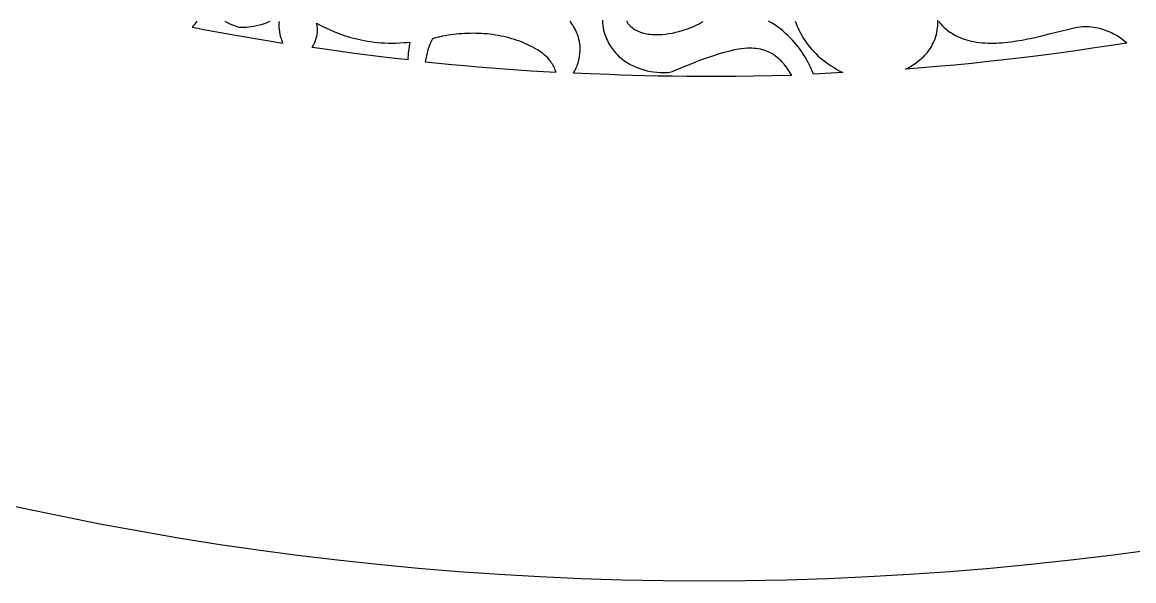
# Model space of a CAD drawing. Extents: x -570 to 570, y -570 to 570.
# Drawn here: x -121.8 to 76.7, y -570 to -470.2 of the extents above; entities that cross this region are included whole.
import ezdxf

# ---------------------------------------------------------------- set-up
doc = ezdxf.new("R2010")
doc.units = 0
doc.layers.add('LAYER_1', color=18, linetype='CONTINUOUS')
doc.layers.add('LAYER_2', color=174, linetype='CONTINUOUS')

msp = doc.modelspace()

# ---------------------------------------------------------------- linework, layer by layer
at = {"layer": 'LAYER_1'}
for points in [[(-90.57470758105667, -470.0083908252944), (-90.72258794864786, -470.2186635012966), (-90.8820148682727, -470.4317241717184), (-91.05342531621116, -470.6472719460237), (-91.2372562687431, -470.8650059336765), (-91.43394470214844, -471.0846252441406), (-90.42467801601211, -471.2880033487585), (-89.41348432789675, -471.4818455904373), (-87.3865458873843, -471.8483978584539), (-85.35558926392189, -472.199232795144), (-83.32307434082031, -472.5493011474609), (-75.20316314697266, -473.966552734375), (-75.31154391233935, -473.6903463104711), (-75.40862771400973, -473.4204499522828), (-75.4949215991949, -473.1569928388933), (-75.57093261510599, -472.900104149386), (-75.69413422795043, -472.4065487583513), (-75.78228893023203, -471.940817211845), (-75.83945309963978, -471.5039429425335), (-75.86968311386266, -471.0969593830835), (-75.87703535058967, -470.7208999661612), (-75.86556618750976, -470.3767981244332), (-75.83933200231193, -470.065687290566)], [(-77.5537071802427, -470.078629967975), (-77.82930584769085, -470.2028885212143), (-78.10255347818236, -470.317252099291), (-78.37316054386983, -470.4221170447427), (-78.90529486944315, -470.6049364079221), (-79.42339260163176, -470.7545173510546), (-79.92513751765657, -470.8740306144417), (-80.40821339473848, -470.9666469383851), (-80.87030401009845, -471.0355370631868), (-81.30909314095737, -471.0838717291483), (-81.72226456453619, -471.1148216765713), (-82.10750205805581, -471.1315576457577), (-82.46248939873718, -471.1372503770091), (-83.07244873046875, -471.1281890869141), (-83.65077881135349, -470.9311370084315), (-83.98453661193287, -470.8065694566307), (-84.34341066889554, -470.6615557452512), (-84.72394179446047, -470.4937820108888), (-85.12267080084662, -470.3009343901393), (-85.53613850027295, -470.0806990195985)], [(-18.17568226578401, -469.8426661726678), (-18.15591616535536, -470.3098585638603), (-18.11128721257967, -470.7624023813612), (-18.04398805591746, -471.1999203877974), (-17.95621134382925, -471.6220353457958), (-17.85014972477553, -472.0283700179834), (-17.72799584721685, -472.4185471669872), (-17.5919423596137, -472.7921895554339), (-17.44418191042661, -473.1489199459506), (-17.28690714811608, -473.4883611011642), (-17.12231072114264, -473.8101357837015), (-16.9525852779668, -474.1138667561895), (-16.77992346704907, -474.3991767812551), (-16.60651793684998, -474.6656886215253), (-16.43456133583003, -474.913025039627), (-16.10376551516963, -475.3486626598324), (-15.80507719275199, -475.7030717428867), (-15.55603755626123, -475.9732343898053), (-15.27706909179688, -476.2487487792969), (-15.06943133246929, -476.4397555547385), (-14.85523868449307, -476.6245829304904), (-14.63476743766966, -476.803208542691), (-14.40829388180055, -476.9756100274787), (-14.1760943066872, -477.1417650209918), (-13.93844500213108, -477.3016511593688), (-13.69562225793366, -477.4552460787479), (-13.44790236389642, -477.6025274152678), (-13.19556160982081, -477.7434728050666), (-12.9388762855083, -477.8780598842829), (-12.4135770853785, -478.1280696555212), (-11.87421508191876, -478.3523778180898), (-11.32300059354083, -478.5508054610959), (-10.76214393865648, -478.7231736736467), (-10.19385543567745, -478.8693035448492), (-9.620345403015497, -478.9890161638106), (-9.043824159082376, -479.0821326196379), (-8.466502022289841, -479.1484740014384), (-7.890589311049646, -479.1878613983192), (-7.318296343773544, -479.2001158993874), (-6.751833438873291, -479.18505859375), (-6.417631573077692, -479.1567263457605), (-6.128274717860942, -479.1121334291823), (-5.882965664407592, -479.0571492229443), (-5.680907203902199, -478.9976431059757), (-5.403353226473499, -478.8885426555624), (-5.28923511505127, -478.831787109375), (-4.176157305660377, -478.3574126096688), (-3.100518794235372, -477.9129966489696), (-2.06290291937153, -477.4984545458461), (-1.063893019664125, -477.1137016188669), (-0.1040724337084341, -476.7586531866006), (0.8159754999002689, -476.4332245676158), (1.695667442566708, -476.1373310804813), (2.534420055695608, -475.8708880437657), (3.331650000691694, -475.6338107760376), (4.086773938959691, -475.4260145958658), (4.799208531904324, -475.2474148218188), (5.468370440930316, -475.0979267724653), (6.093676327442394, -474.9774657663739), (6.674542852845281, -474.8859471221134), (7.210386678543703, -474.8232861582524), (7.700624465942383, -474.7893981933594), (8.121091251201351, -474.7806758699365), (8.525793187453193, -474.7895879476815), (8.914918165349208, -474.8150327750427), (9.28865407554069, -474.8559087004683), (9.647188808678935, -474.9111140724068), (9.990710255415244, -474.9795472393066), (10.31940630640091, -475.060106549616), (10.63346485228723, -475.1516903517833), (10.9330737837255, -475.2531969942569), (11.21842099136702, -475.3635248254853), (11.48969436586308, -475.4815721939169), (11.74708179786499, -475.6062374479998), (11.99077117802403, -475.7364189361826), (12.2209503969915, -475.8710150069136), (12.43780734541871, -476.0089240086411), (12.64152991395694, -476.1490442898136), (13.01032347397168, -476.4315120842869), (13.32883420224609, -476.7096051779201), (13.59856522399053, -476.9745103583007), (13.8210196644154, -477.2174144130152), (14.13011130214786, -477.6019662957943), (14.26813411712646, -477.7927551269531), (14.62077504540829, -478.2561366791509), (14.95460051205469, -478.7336777162112), (15.59597206115723, -479.7073669433594), (12.13871609842382, -479.7936525470732), (8.817846889210834, -479.8551509643461), (5.633427622750517, -479.8939320867772), (2.585521488275103, -479.9120658059658), (-0.3258083249831726, -479.9116220135109), (-3.100498627792072, -479.8946706010116), (-5.738486230919358, -479.8632814600672), (-8.239707945132794, -479.8195244822766), (-10.60410058120014, -479.7654695592391), (-12.83160094988917, -479.7031865825539), (-14.92214586196763, -479.6347454438201), (-16.8756721282033, -479.5622160346367), (-20.37141596621728, -479.4131719713179), (-23.31832695007324, -479.2726135253906), (-23.17418193359524, -479.0092994469418), (-23.04078744361879, -478.7480717871226), (-22.91787774936716, -478.4889907345245), (-22.80518712006362, -478.2321164777387), (-22.70244982493146, -477.9775092053566), (-22.60940013319395, -477.7252291059694), (-22.52577231407435, -477.4753363681688), (-22.45130063679595, -477.2278911805458), (-22.38571937058202, -476.9829537316919), (-22.32876278465583, -476.7405842101982), (-22.23966073055976, -476.2637897036576), (-22.18186862829393, -475.7979891696546), (-22.15326063164456, -475.3436641169198), (-22.15171089439782, -474.9012960541841), (-22.1750935703399, -474.4713664901782), (-22.22128281325699, -474.0543569336327), (-22.28815277693529, -473.6507488932784), (-22.37357761516099, -473.261023877846), (-22.47543148172027, -472.8856633960662), (-22.59158853039933, -472.5251489566698), (-22.71992291498437, -472.1799620683873), (-22.85830878926157, -471.8505842399496), (-23.00462030701712, -471.5374969800875), (-23.15673162203721, -471.2411817975315), (-23.31251688810804, -470.9621202010123), (-23.4698502590158, -470.7007936992608), (-23.62660588854667, -470.4576838010076), (-23.92988053862253, -470.028039849919)], [(-13.86476700612261, -470.0165874382783), (-13.75186746879141, -470.2176083466762), (-13.62080751879031, -470.4140780968252), (-13.47071983957083, -470.6053940298066), (-13.30073711458446, -470.7909534867023), (-13.10999202728271, -470.9701538085938), (-12.88921968481107, -471.1517944601708), (-12.65948931797315, -471.31961614621), (-12.42127591484775, -471.4739753170941), (-12.17505446351363, -471.6152284232056), (-11.92129995204957, -471.7437319149273), (-11.66048736853434, -471.8598422426419), (-11.39309170104671, -471.9639158567321), (-11.11958793766547, -472.0563092075806), (-10.84045106646937, -472.13737874557), (-10.5561560755372, -472.2074809210831), (-10.26717795294774, -472.2669721845023), (-9.97399168677974, -472.3162089862106), (-9.677072265111992, -472.3555477765905), (-9.376894676023266, -472.3853450060247), (-9.073933907592336, -472.4059571248961), (-8.768664947897973, -472.417740583587), (-8.461562785018954, -472.4210518324804), (-8.153102407034051, -472.4162473219588), (-7.534006958061689, -472.3837168242017), (-6.915178505611079, -472.3230006933769), (-6.300416954312411, -472.236950532546), (-5.693522208795876, -472.1284179447705), (-5.098294173691663, -472.0002545331118), (-4.518532753629962, -471.8553119006314), (-3.958037853240967, -471.6964416503906), (-3.569315264530173, -471.5744813947021), (-3.183356582863899, -471.4428604676777), (-2.800283742900786, -471.301900426713), (-2.420218679299473, -471.1519228292037), (-2.043283326718602, -470.9932492325454), (-1.669599619816812, -470.8262011941338), (-1.299289493252745, -470.6511002713644), (-0.9324748816850401, -470.468268021633), (-0.5692777197723385, -470.2780260023351), (-0.2098199421732806, -470.0806957708666)], [(16.26092469924369, -470.0350747016791), (16.39784008029939, -470.4068153176271), (16.54728515072638, -470.7833566050743), (16.7098754882586, -471.164018622898), (16.88622667063001, -471.5481214299754), (17.07695427557456, -471.9349850851837), (17.28267388082619, -472.3239296474002), (17.50400106411886, -472.7142751755019), (17.74155140318651, -473.1053417283663), (17.99594047576311, -473.4964493648705), (18.26778385958259, -473.8869181438917), (18.5576971323789, -474.2760681243071), (18.86629587188599, -474.663219364994), (19.19419565583782, -475.0476919248296), (19.54201206196834, -475.4288058626911), (19.91036066801149, -475.8058812374557), (20.29985705170122, -476.1782381080006), (20.71111679077148, -476.5451965332031), (21.17791945983928, -476.9320055293282), (21.6591513506645, -477.3015875820964), (22.15331467682908, -477.6547803619472), (22.65891165191496, -477.9924215393198), (23.17444448950409, -478.3153487846533), (23.69841540317841, -478.6243997683871), (24.22932660651985, -478.9204121609604), (24.76568031311035, -479.2042236328125), (19.47829437255859, -479.4533386230469), (19.24728876290323, -478.868407165699), (19.1088826004096, -478.5475552702677), (18.95474759461464, -478.2098629922871), (18.78453879187534, -477.856893128224), (18.5979112385487, -477.4902084745452), (18.39451998099169, -477.1113718277172), (18.1740200655613, -476.7219459842071), (17.93606653861452, -476.3234937404815), (17.68031444650833, -475.9175778930071), (17.40641883559973, -475.5057612382506), (17.11403475224569, -475.0896065726789), (16.8028172428032, -474.6706766927587), (16.47242135362926, -474.2505343949567), (16.12250213108084, -473.8307424757397), (15.75271462151494, -473.4128637315744), (15.36271387128853, -472.9984609589275), (14.95215492675861, -472.5890969542658), (14.52069283428216, -472.1863345140561), (14.06798264021617, -471.7917364347651), (13.59367939091763, -471.4068655128596), (13.09743813274351, -471.0332845448062), (12.57891391205081, -470.6725563270718), (12.03776177519652, -470.3262436561232), (11.47363676853761, -469.9959093284269)], [(41.856671744511, -470.0669361324917), (42.01253044695723, -470.2641725612127), (42.22038425141223, -470.5080761401043), (42.48251350996102, -470.7898337292677), (42.80119857468864, -471.100632188804), (43.17871979768012, -471.4316583788145), (43.39025657855139, -471.6020027665293), (43.61735753102051, -471.7740991594006), (43.86030769909812, -471.946845914941), (44.11939212679482, -472.1191413906633), (44.39489585812127, -472.28988394408), (44.6871039370881, -472.4579719327039), (44.99630140770591, -472.6223037140476), (45.32277331398537, -472.7817776456237), (45.66680469993707, -472.9352920849449), (46.02868060957167, -473.0817453895239), (46.40868608689977, -473.2200359168733), (46.80710617593202, -473.3490620245057), (47.22422592067905, -473.4677220699338), (47.66033036515148, -473.5749144106703), (48.11570455335995, -473.6695374042278), (48.59063352931507, -473.7504894081191), (49.08540233702748, -473.8166687798566), (49.60029602050781, -473.8669738769531), (50.11235636832879, -473.901378200411), (50.62419528289958, -473.9230012197934), (51.13580341973405, -473.932368526963), (51.64717143434606, -473.9300057137825), (52.15828998224944, -473.9164383721146), (52.66914971895808, -473.8921920938218), (53.17974129998582, -473.8577924707669), (53.69005538084654, -473.8137650948124), (54.20008261705406, -473.7606355578209), (54.70981366412227, -473.6989294516553), (55.72834981289614, -473.5518898992518), (56.74558907127901, -473.3768511725031), (57.76145668338174, -473.1780180063104), (58.7758778933152, -472.9595951355747), (59.78877794519025, -472.7257872951973), (61.80971555120851, -472.2288356451219), (63.82367145432342, -471.7208009352937), (64.82784437756928, -471.4731392702251), (65.83004760742188, -471.2353210449219), (66.2685844055048, -471.1436646212396), (66.70014622885944, -471.072466330896), (67.12454577493008, -471.0208127456028), (67.54159574116093, -470.9877904370715), (67.95110882499631, -470.9724859770137), (68.35289772388045, -470.9739859371409), (68.74677513525762, -470.9913768891648), (69.1325537565721, -471.0237454047968), (69.51004628526812, -471.0701780557486), (69.87906541878998, -471.1297614137318), (70.23942385458193, -471.2015820504578), (70.59093429008823, -471.2847265376383), (70.93340942275313, -471.3782814469848), (71.26666195002093, -471.481333350209), (71.59050456933588, -471.5929688190222), (71.90474997814222, -471.7122744251362), (72.20921087388425, -471.8383367402625), (72.50369995400621, -471.9702423361127), (72.78802991595236, -472.1070777843984), (73.06201345716698, -472.247929656831), (73.57819206717865, -472.5380289609836), (74.05073736359535, -472.833232822263), (74.47815092597116, -473.1262338143619), (74.85893433386023, -473.4097245109725), (75.19158916681664, -473.6763974857878), (75.47461700439453, -473.9189453125), (72.66055932743481, -474.357578329917), (69.3210632215584, -474.8639016029466), (67.45386411463812, -475.1373837398834), (65.4548114287227, -475.4217124262038), (63.32374050655678, -475.7148623237349), (61.06048669088504, -476.0148080943035), (58.66488532445214, -476.3195243997363), (56.13677175000278, -476.6269859018603), (53.4759813102816, -476.9351672625022), (50.6823493480333, -477.242043143489), (47.75571120600252, -477.5455882066476), (44.69590222693395, -477.8437771138047), (41.50275775357226, -478.1345845267871), (38.17611312866211, -478.4159851074219), (35.90583038330078, -478.6006164550781), (36.21952093204249, -478.4419341524554), (36.57664093966577, -478.2494788277868), (36.969200787245, -478.0217985066639), (37.38921085585459, -477.7574412146781), (37.8286815265689, -477.4549549774209), (38.27962318046235, -477.1128878204836), (38.506898870187, -476.9265576551323), (38.73404619860933, -476.7297877694579), (38.96006646336364, -476.5223966666591), (39.18396096208423, -476.3042028499349), (39.40473099240539, -476.0750248224844), (39.62137785196143, -475.8346810875063), (39.83290283838663, -475.5829901481997), (40.03830724931532, -475.3197705077635), (40.23659238238177, -475.0448406693965), (40.4267595352203, -474.7580191362978), (40.6078100054652, -474.4591244116662), (40.77874509075076, -474.1479749987008), (40.9385660887113, -473.8243894006004), (41.0862742969811, -473.4881861205639), (41.22087101319446, -473.1391836617903), (41.34135753498569, -472.7772005274785), (41.44673515998909, -472.4020552208275), (41.53600518583895, -472.0135662450361), (41.60816891016955, -471.6115521033034), (41.66222763061523, -471.1958312988281), (41.6880223712042, -470.8598107488625), (41.69804373891604, -470.522675733635), (41.69181823730469, -469.8477172851562)]]:
    msp.add_lwpolyline(points, dxfattribs=at)
for points in [[(-52.90635299682617, -476.9130859375), (-56.73002692518226, -476.4781329950298), (-60.06973643683963, -476.0756008639534), (-62.92627089342709, -475.7121249812901), (-65.30041965657345, -475.3943407840592), (-68.60471754905814, -474.9223891939714), (-69.98894500732422, -474.7128295898438), (-69.86028365571681, -474.4902732066795), (-69.74317560389925, -474.2714006134131), (-69.63713617616125, -474.0564053623081), (-69.54168069679257, -473.8454810056281), (-69.38058288032202, -473.4366191845982), (-69.25600474880547, -473.0463635684327), (-69.16406889656072, -472.6762625752411), (-69.10089791790563, -472.3278646231329), (-69.06261440715804, -472.0027181302173), (-69.04534095863579, -471.702371514604), (-69.04520016665671, -471.4283731944021), (-69.05831462553866, -471.1822715877212), (-69.08080692959948, -470.9656151126707), (-69.108799673157, -470.77995218736), (-69.16577685603352, -470.5078006583955), (-69.19822692871094, -470.3782043457031), (-68.68333563349123, -470.6511697427197), (-68.10506895125837, -470.9475144496016), (-67.46392674300407, -471.26062581566), (-66.76040886971994, -471.5838911902061), (-65.99501519239763, -471.9106979225513), (-65.16824557202881, -472.2344333620066), (-64.73200098976184, -472.3930828935603), (-64.28059986960513, -472.5484848578834), (-63.8141046941826, -472.6998126736395), (-63.33257794611822, -472.8462397594928), (-62.83608210803595, -472.986939534107), (-62.32467966255975, -473.1210854161462), (-61.79843309231357, -473.2478508242741), (-61.25740487992137, -473.3664091771548), (-60.7016575080071, -473.475933893452), (-60.13125345919472, -473.5755983918297), (-59.54625521610819, -473.6645760909519), (-58.94672526137145, -473.7420404094823), (-58.33272607760849, -473.807164766085), (-57.70432014744324, -473.8591225794238), (-57.06156995349966, -473.8970872681626), (-56.40453797840171, -473.9202322509653), (-55.73328670477334, -473.9277309464959), (-55.04787861523852, -473.9187567734182), (-54.34837619242118, -473.8924831503962), (-53.63484191894531, -473.8480834960938), (-53.09406101630728, -473.8001429791544), (-52.55370330810547, -473.7471618652344), (-52.63146546166621, -474.1378968782109), (-52.69971500403491, -474.5307703258232), (-52.75839667759748, -474.9254280616186), (-52.80745522473986, -475.3215159391445), (-52.84683538784799, -475.7186798119484), (-52.87648190930779, -476.1165655335773), (-52.89633953150521, -476.5148189575788)], [(-26.45000076293945, -479.1247863769531), (-26.54219207106919, -478.8627439996255), (-26.64199626457738, -478.6106241493825), (-26.74891782261976, -478.3682165332207), (-26.86246122435208, -478.1353108581366), (-26.98213094893008, -477.9116968311268), (-27.10743147550951, -477.6971641591879), (-27.23786728324611, -477.4915025493164), (-27.37294285129564, -477.294501708509), (-27.51216265881383, -477.1059513437622), (-27.65503118495644, -476.9256411620726), (-27.94973230973788, -476.5889001758513), (-28.25308205888594, -476.2825964058179), (-28.56111626564658, -476.005047507945), (-28.86987076326576, -475.7545711382051), (-29.17538138498946, -475.5294849525709), (-29.47368396406365, -475.3281066070151), (-29.76081433373428, -475.1487537575101), (-30.28570177784881, -474.8493951705439), (-30.71833038330078, -474.6179504394531), (-31.15185651446325, -474.3927895203573), (-31.59199774378067, -474.1793859279372), (-32.03841934965374, -473.9776104568703), (-32.49078661048318, -473.7873339018341), (-32.94876480466964, -473.6084270575062), (-33.41201921061386, -473.4407607185643), (-33.88021510671652, -473.2842056796857), (-34.35301777137832, -473.1386327355481), (-34.83009248299994, -473.003912680829), (-35.31110451998211, -472.8799163102059), (-35.79571916072549, -472.7665144183565), (-36.28360168363079, -472.6635777999581), (-36.77441736709871, -472.5709772496886), (-37.26783148952994, -472.4885835622251), (-37.76350932932519, -472.4162675322455), (-38.26111616488514, -472.3538999544273), (-38.76031727461049, -472.3013516234479), (-39.26077793690195, -472.2584933339849), (-39.76216343016019, -472.225195880716), (-40.26413903278592, -472.2013300583186), (-40.76637002317985, -472.1867666614702), (-41.26852167974265, -472.1813764848486), (-41.77025928087504, -472.185030323131), (-42.2712481049777, -472.1975989709952), (-42.77115343045133, -472.2189532231186), (-43.26964053569664, -472.2489638741789), (-43.76637469911432, -472.2875017188535), (-44.26102119910504, -472.33443755182), (-44.75324531406954, -472.3896421677561), (-45.24271232240847, -472.4529863613391), (-45.72908750252256, -472.5243409272466), (-46.2120361328125, -472.6035766601562), (-46.79941439909229, -472.7170277362112), (-47.38278027495349, -472.8508729971784), (-47.96240955490289, -473.0009168913923), (-48.53857803344727, -473.1629638671875), (-48.76799604044685, -473.6475225603149), (-48.9778907936924, -474.1423939450949), (-49.16770118357866, -474.646298959042), (-49.33686610050033, -475.157958539671), (-49.48482443485214, -475.6760936244963), (-49.6110150770288, -476.1994251510327), (-49.71487691742502, -476.7266740567946), (-49.79584884643555, -477.2565612792969), (-47.43900762617787, -477.5068031908622), (-45.08030310655692, -477.7389733105105), (-42.72002836910816, -477.9555345842919), (-40.35847649536705, -478.1589499582567), (-35.63271366514966, -478.5361947909371), (-30.90535926818848, -478.8904113769531), (-29.79241553698478, -478.963413169569), (-28.67857735083279, -479.0224309105471)]]:
    msp.add_lwpolyline(points, close=True, dxfattribs=at)
at = {"layer": 'LAYER_2'}
msp.add_lwpolyline([(0, 570, 0.4142135623730951), (-570, -5.68e-14, 0.4142135623730951), (0, -570, 0.4142135623730951), (570, -5.68e-14, 0.4142135623730951)], format="xyb", close=True, dxfattribs=at)

doc.saveas('drawing.dxf')
